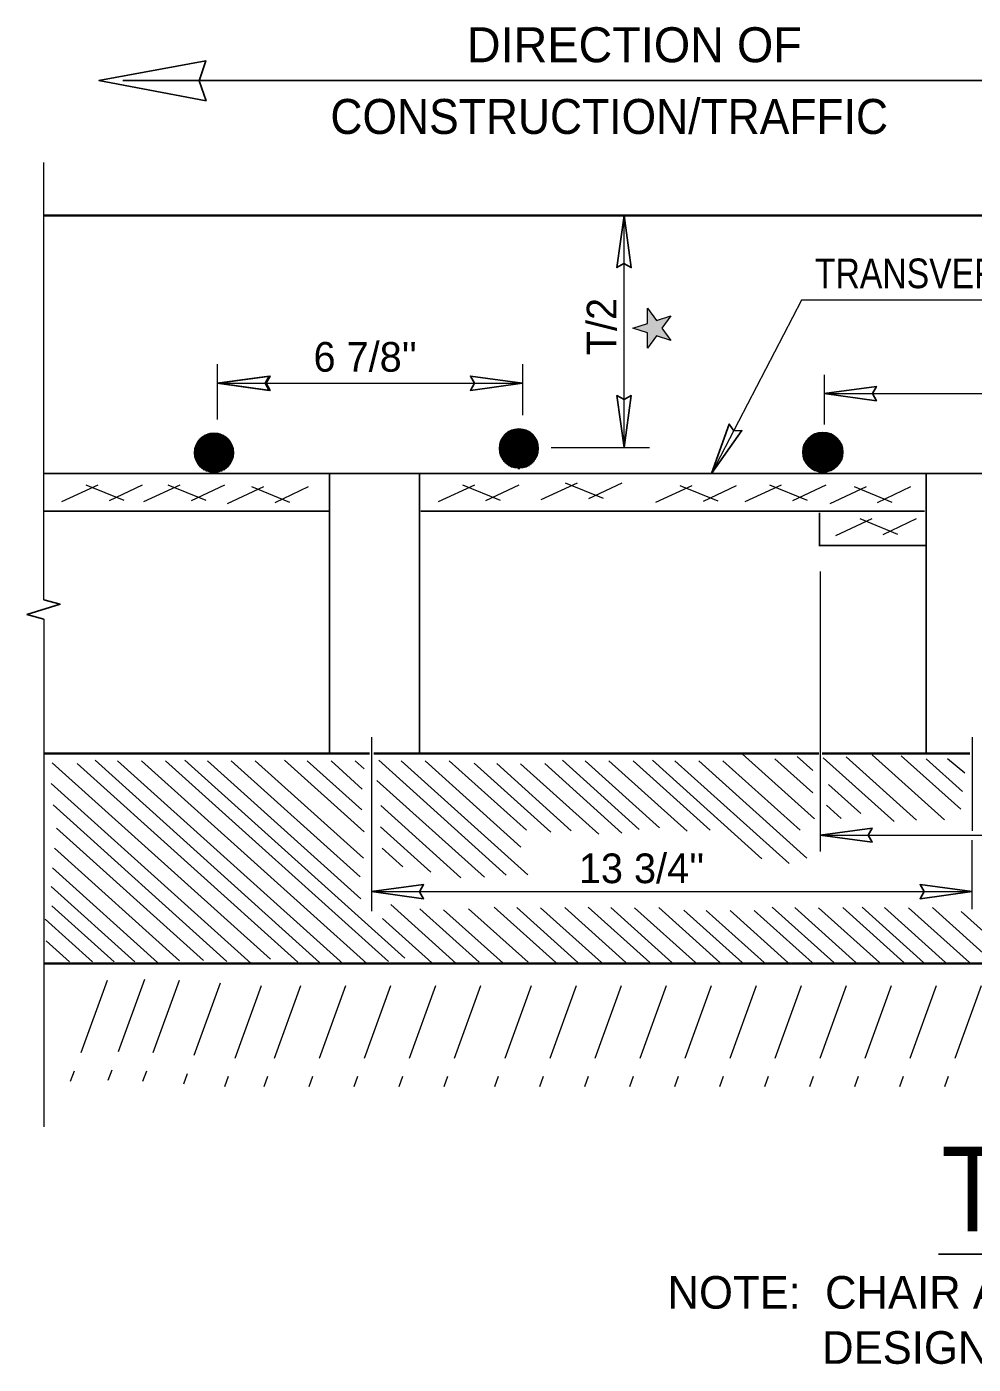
# Model space of a CAD drawing. Extents: x -581 to 228, y -451 to 4.
# Drawn here: x 14.2 to 60.6, y -319.6 to -254 of the extents above; entities that cross this region are included whole.
import ezdxf

# ---------------------------------------------------------------- set-up
doc = ezdxf.new("R2010")
doc.units = 0
doc.header["$LTSCALE"] = 0.63
doc.linetypes.add('LONG_DASHED', pattern=[7.5, 6, -1.5])
for name, color, linetype, lineweight in [('1', 7, 'Continuous', 13), ('10', 7, 'Continuous', 13), ('2', 7, 'Continuous', 25)]:
    doc.layers.add(name, color=color, linetype=linetype, lineweight=lineweight)

msp = doc.modelspace()

# ---------------------------------------------------------------- hatches: boundary and pattern name
at = {"layer": '1'}
msp.add_hatch(color=256, dxfattribs=at).paths.add_polyline_path([(44.6274, -269.7202), (44.6274, -268.9717), (43.9155, -268.7407), (44.6274, -268.5093), (44.6274, -267.7609), (45.0673, -268.3664), (45.779, -268.1352), (45.3391, -268.7407), (45.779, -269.346), (45.0671, -269.1149)])

# ---------------------------------------------------------------- linework, layer by layer
for p, q in [((15.0146, -282.0673), (15.0146, -260.6092)), ((43.4827, -274.5991), (43.4827, -263.2167)), ((52.1862, -267.3616), (47.7808, -275.872)), ((69.239, -267.3616), (52.1862, -267.3616)), ((23.5173, -270.5072), (23.5173, -273.222)), ((38.5042, -270.5072), (38.5042, -273.0048)), ((23.5173, -271.4382), (38.5042, -271.4382)), ((53.3063, -271.0253), (53.3063, -273.4667)), ((53.3063, -271.946), (89.4006, -271.946)), ((39.906, -274.5991), (44.7381, -274.5991)), ((15.9008, -277.2491), (17.6833, -276.4202)), ((17.0808, -276.4202), (18.9389, -277.1734)), ((18.2355, -277.1988), (19.868, -276.4202)), ((19.9312, -277.2491), (21.7139, -276.4202)), ((21.1112, -276.4202), (22.9692, -277.1734)), ((22.2662, -277.1988), (23.8984, -276.4202)), ((24.0292, -277.3415), (25.8119, -276.5124)), ((25.2094, -276.5124), (27.0673, -277.2658)), ((26.3643, -277.2912), (27.9966, -276.5124)), ((34.3749, -277.2491), (36.1576, -276.4202)), ((35.555, -276.4202), (37.413, -277.1734)), ((36.7099, -277.1988), (38.3421, -276.4202)), ((39.4202, -277.147), (41.2028, -276.3179)), ((40.6001, -276.3179), (42.4582, -277.0713)), ((41.755, -277.0967), (43.3874, -276.3179)), ((45.0395, -277.2794), (46.8221, -276.4504)), ((46.2195, -276.4504), (48.0776, -277.2038)), ((47.3744, -277.2291), (49.0067, -276.4504)), ((49.4311, -277.2491), (51.2137, -276.4202)), ((50.6111, -276.4202), (52.4691, -277.1734)), ((51.7659, -277.1988), (53.3982, -276.4202)), ((53.5882, -277.3415), (55.3708, -276.5124)), ((54.7681, -276.5124), (56.6262, -277.2658)), ((55.9232, -277.2912), (57.5554, -276.5124)), ((53.8654, -278.9117), (55.6479, -278.0827)), ((55.0452, -278.0827), (56.9032, -278.836)), ((56.2002, -278.8616), (57.8326, -278.0827)), ((53.0986, -280.6749), (53.0986, -294.415)), ((15.0146, -283.0102), (15.0146, -307.918)), ((31.0917, -288.8037), (31.0917, -297.3405)), ((60.5577, -288.8037), (60.5577, -293.3914)), ((17.5325, -289.9363), (28.546, -299.8483)), ((18.6361, -289.9574), (29.7269, -299.9387)), ((19.8068, -289.9621), (30.859, -299.9087)), ((20.9898, -289.9569), (31.932, -299.8042)), ((21.9383, -289.9363), (32.7296, -299.6483)), ((23.0419, -289.9574), (30.5721, -296.7346)), ((24.2127, -289.9621), (30.5354, -295.6524)), ((25.3956, -289.9569), (30.7, -294.7303)), ((26.8338, -289.9363), (30.7361, -293.4484)), ((27.9372, -289.9574), (30.6138, -292.3662)), ((29.1082, -289.9621), (30.6437, -291.344)), ((30.2912, -289.9569), (30.7313, -290.3528)), ((31.4494, -289.9363), (37.7087, -295.5694)), ((32.5529, -289.9574), (38.7614, -295.545)), ((33.7238, -289.9621), (38.4262, -294.1941)), ((34.9067, -289.9569), (38.6912, -293.3628)), ((40.4707, -289.9363), (44.2321, -293.3213)), ((41.5743, -289.9574), (45.2293, -293.2468)), ((42.7451, -289.9621), (46.5856, -293.4184)), ((43.9282, -289.9569), (47.7126, -293.3628)), ((44.8766, -289.9363), (50.2398, -294.7632)), ((45.98, -289.9574), (51.5803, -294.9975)), ((47.1508, -289.9621), (52.4472, -294.7286)), ((48.334, -289.9569), (52.1184, -293.3628)), ((52.829, -292.8107), (49.2767, -289.6137)), ((50.885, -289.8572), (52.7371, -291.5239)), ((51.9744, -289.7408), (52.7469, -290.4359)), ((56.7264, -292.9412), (53.2561, -289.8179)), ((57.8237, -292.8673), (54.3785, -289.7669)), ((59.2032, -292.859), (55.654, -289.6647)), ((59.9977, -292.3396), (57.0824, -289.7158)), ((58.3068, -289.8691), (60.0832, -291.4677)), ((59.3551, -289.8389), (60.1932, -290.546)), ((15.4268, -290.0623), (26.1327, -299.6972)), ((16.654, -290.0966), (27.4783, -299.8379)), ((36.1348, -290.0762), (39.8964, -293.4614)), ((37.2385, -290.0974), (40.8936, -293.3868)), ((38.4093, -290.1019), (42.2497, -293.5582)), ((39.5923, -290.0966), (43.3767, -293.5025)), ((15.3779, -291.0673), (25.1862, -299.8944)), ((36.6362, -295.667), (31.3631, -290.9217)), ((55.0977, -292.5515), (53.5081, -291.1207)), ((15.4748, -292.1263), (24.0056, -299.8038)), ((35.4783, -295.6949), (31.5497, -292.1593)), ((54.135, -292.7822), (53.4135, -292.1327)), ((34.0065, -295.4195), (31.541, -293.2007)), ((15.6505, -293.2706), (22.8524, -299.752)), ((53.0986, -293.6074), (155.4253, -293.6074)), ((60.5577, -297.2322), (60.5577, -293.8541)), ((15.5482, -294.2485), (21.6831, -299.7695)), ((32.6303, -295.1532), (31.6186, -294.2424)), ((15.4512, -295.2098), (20.605, -299.8483)), ((15.3811, -296.119), (19.4906, -299.8177)), ((31.0917, -296.3784), (60.5577, -296.3784)), ((15.4134, -297.0662), (18.4705, -299.8177)), ((35.2513, -299.8966), (32.0424, -297.0086)), ((37.114, -297.1397), (40.1342, -299.8578)), ((38.2176, -297.1607), (41.2142, -299.8578)), ((39.3883, -297.1653), (42.3801, -299.8578)), ((40.5714, -297.1602), (43.5688, -299.8578)), ((41.7297, -297.1397), (44.7497, -299.8578)), ((42.8331, -297.1607), (45.8298, -299.8578)), ((44.0039, -297.1653), (46.9956, -299.8578)), ((45.1869, -297.1602), (48.1845, -299.8578)), ((50.7509, -297.1397), (53.7712, -299.8578)), ((51.8545, -297.1607), (54.8513, -299.8578)), ((53.0253, -297.1653), (56.0169, -299.8578)), ((54.2084, -297.1602), (57.2057, -299.8578)), ((55.1567, -297.1397), (58.1769, -299.8578)), ((56.2602, -297.1607), (59.257, -299.8578)), ((57.4311, -297.1653), (60.4228, -299.8578)), ((58.6141, -297.1602), (61.6116, -299.8578)), ((15.0883, -297.7355), (17.4017, -299.8177)), ((34.0553, -299.8692), (31.6347, -297.6909)), ((36.3765, -299.8391), (33.4612, -297.2155)), ((37.5497, -299.89), (34.6345, -297.2666)), ((38.7742, -299.8391), (35.8589, -297.2155)), ((46.4152, -297.2794), (49.2799, -299.8578)), ((47.5187, -297.3007), (50.3602, -299.8578)), ((48.6896, -297.3052), (51.5257, -299.8578)), ((49.8725, -297.2999), (52.7145, -299.8578)), ((60.0173, -297.3528), (62.7646, -299.8253)), ((15.136, -298.784), (16.2845, -299.8177))]:
    msp.add_line(p, q, dxfattribs=at)
at = {"layer": '1', "lineweight": 35}
for p, q in [((15.0146, -263.2167), (102.6515, -263.2167)), ((15.0146, -289.5969), (31.0043, -289.5969)), ((53.0308, -289.5969), (31.2014, -289.5969)), ((53.2034, -289.5969), (60.4471, -289.5969)), ((15.0146, -299.9029), (191.3963, -299.9029))]:
    msp.add_line(p, q, dxfattribs=at)
at = {"layer": '1', "lineweight": 40}
for p, q in [((22.6937, -274.173), (24.0417, -274.173)), ((22.7804, -274.0965), (23.9552, -274.0965)), ((22.8878, -274.0236), (23.8477, -274.0236)), ((23.0434, -273.9509), (23.6921, -273.9509)), ((37.4706, -274.2113), (39.1774, -274.2113)), ((37.5157, -274.1308), (39.1322, -274.1308)), ((37.572, -274.0505), (39.0759, -274.0505)), ((37.6385, -273.9739), (39.0093, -273.9739)), ((37.7175, -273.9011), (38.9305, -273.9011)), ((37.8184, -273.8285), (38.8295, -273.8285)), ((37.9692, -273.7518), (38.6789, -273.7518)), ((52.5013, -274.2113), (53.9667, -274.2113)), ((52.5766, -274.1308), (53.8914, -274.1308)), ((52.6729, -274.0505), (53.795, -274.0505)), ((52.7974, -273.9739), (53.6707, -273.9739)), ((52.9853, -273.9011), (53.4827, -273.9011)), ((22.414, -274.8659), (24.3215, -274.8659)), ((22.4154, -274.7931), (24.32, -274.7931)), ((22.4226, -274.7205), (24.313, -274.7205)), ((22.4361, -274.6438), (24.2994, -274.6438)), ((22.4585, -274.5598), (22.9738, -274.5598)), ((22.4585, -274.5598), (22.9756, -274.5598)), ((22.4848, -274.487), (24.2506, -274.487)), ((22.5203, -274.4103), (24.2152, -274.4103)), ((22.5643, -274.3338), (24.1711, -274.3338)), ((22.6219, -274.2533), (24.1137, -274.2533)), ((22.9756, -274.5598), (23.8277, -274.5598)), ((22.9778, -274.5598), (23.8295, -274.5598)), ((23.8295, -274.5598), (24.2771, -274.5598)), ((23.8314, -274.5598), (24.2771, -274.5598)), ((37.3708, -274.6706), (39.2773, -274.6706)), ((37.3711, -274.598), (39.2769, -274.598)), ((37.3761, -274.7435), (39.2719, -274.7435)), ((37.3772, -274.5213), (39.2707, -274.5213)), ((37.3878, -274.82), (39.2601, -274.82)), ((37.3914, -274.4371), (37.5488, -274.4371)), ((37.3914, -274.4371), (37.5508, -274.4371)), ((37.4101, -274.3643), (39.238, -274.3643)), ((37.4364, -274.2878), (39.2115, -274.2878)), ((37.5508, -274.4371), (38.4027, -274.4371)), ((38.4067, -274.4371), (39.2567, -274.4371)), ((52.2801, -274.82), (54.1878, -274.82)), ((52.2835, -274.7435), (54.1844, -274.7435)), ((52.2922, -274.6706), (54.1758, -274.6706)), ((52.3069, -274.598), (54.1611, -274.598)), ((52.3288, -274.5213), (54.1391, -274.5213)), ((52.3614, -274.4371), (52.4425, -274.4371)), ((52.3614, -274.4371), (52.4443, -274.4371)), ((52.3972, -274.3643), (54.0709, -274.3643)), ((52.4438, -274.2878), (54.0242, -274.2878)), ((52.4443, -274.4371), (53.2963, -274.4371)), ((52.4462, -274.4371), (53.2981, -274.4371)), ((53.2981, -274.4371), (54.1067, -274.4371)), ((53.3001, -274.4371), (54.1067, -274.4371)), ((22.4187, -274.9424), (24.3168, -274.9424)), ((22.4302, -275.0229), (24.3053, -275.0229)), ((22.4488, -275.1033), (24.2867, -275.1033)), ((22.4737, -275.1798), (24.2619, -275.1798)), ((22.506, -275.2566), (24.2296, -275.2566)), ((22.5443, -275.3293), (22.9738, -275.3293)), ((22.5443, -275.3293), (22.9756, -275.3293)), ((22.5998, -275.4135), (24.1357, -275.4135)), ((22.6625, -275.49), (24.0729, -275.49)), ((22.9756, -275.3293), (23.8277, -275.3293)), ((22.9778, -275.3293), (23.8295, -275.3293)), ((23.8295, -275.3293), (24.1911, -275.3293)), ((23.8314, -275.3293), (24.1911, -275.3293)), ((37.4072, -274.9004), (39.2407, -274.9004)), ((37.4342, -274.9808), (39.2137, -274.9808)), ((37.4677, -275.0573), (39.1801, -275.0573)), ((37.5097, -275.1339), (39.1381, -275.1339)), ((37.5587, -275.2067), (38.4027, -275.2067)), ((37.6293, -275.2909), (39.0185, -275.2909)), ((37.7106, -275.3674), (38.9374, -275.3674)), ((37.8092, -275.4402), (38.8387, -275.4402)), ((37.9462, -275.5129), (38.7017, -275.5129)), ((38.4067, -275.2067), (39.0891, -275.2067)), ((52.2835, -274.9004), (54.1844, -274.9004)), ((52.2936, -274.9808), (54.1746, -274.9808)), ((52.3098, -275.0573), (54.1582, -275.0573)), ((52.3327, -275.1339), (54.1354, -275.1339)), ((52.3614, -275.2067), (52.4425, -275.2067)), ((52.3614, -275.2067), (52.4443, -275.2067)), ((52.4034, -275.2909), (54.0644, -275.2909)), ((52.4443, -275.2067), (53.2963, -275.2067)), ((52.4462, -275.2067), (53.2981, -275.2067)), ((52.4516, -275.3674), (54.0162, -275.3674)), ((52.5078, -275.4402), (53.9602, -275.4402)), ((52.5766, -275.5129), (53.8914, -275.5129)), ((53.2981, -275.2067), (54.1067, -275.2067)), ((53.3001, -275.2067), (54.1067, -275.2067)), ((22.7363, -275.5627), (23.9992, -275.5627)), ((22.8299, -275.6354), (23.9057, -275.6354)), ((22.9642, -275.7121), (23.7714, -275.7121)), ((23.2354, -275.7924), (23.4999, -275.7924)), ((38.2717, -275.5893), (38.3763, -275.5893)), ((52.6679, -275.5893), (53.8001, -275.5893)), ((52.7974, -275.6699), (53.6707, -275.6699)), ((53.0154, -275.7503), (53.4527, -275.7503))]:
    msp.add_line(p, q, dxfattribs=at)
at = {"layer": '1', "lineweight": 25}
for p, q in [((15.0146, -275.872), (94.3308, -275.872)), ((29.0292, -289.646), (29.0292, -275.9178)), ((33.4529, -289.646), (33.4529, -275.9178)), ((58.3097, -289.5408), (58.3097, -275.9178)), ((15.0146, -277.7222), (29.0278, -277.7222)), ((58.217, -277.7222), (33.5079, -277.7222)), ((53.0696, -279.4295), (53.0696, -277.7969)), ((53.0894, -279.4033), (58.2767, -279.4033)), ((15.0146, -283.0102), (14.1832, -282.7884))]:
    msp.add_line(p, q, dxfattribs=at)
at = {"layer": '1', "linetype": 'LONG_DASHED'}
for p, q in [((18.121, -300.7347), (16.3194, -305.6846)), ((19.967, -300.6862), (18.1654, -305.636)), ((21.6672, -300.7347), (19.8656, -305.6846)), ((23.6733, -300.8684), (21.8718, -305.8182)), ((25.6797, -301.0022), (23.8782, -305.952)), ((27.6137, -301.0022), (25.8119, -305.952)), ((29.8208, -301.0022), (28.0187, -305.952)), ((32.027, -301.0022), (30.225, -305.952)), ((34.2337, -301.0022), (32.4315, -305.952)), ((36.4402, -301.0022), (34.6387, -305.952)), ((38.9317, -301.0022), (37.1299, -305.952)), ((41.138, -301.0022), (39.3365, -305.952)), ((43.3445, -301.0022), (41.5433, -305.952)), ((45.551, -301.0022), (43.7497, -305.952)), ((47.7576, -301.0022), (45.9563, -305.952)), ((49.9644, -301.0022), (48.1629, -305.952)), ((52.1713, -301.0022), (50.3693, -305.952)), ((54.3778, -301.0022), (52.5759, -305.952)), ((56.5846, -301.0022), (54.7826, -305.952)), ((58.7911, -301.0022), (56.9892, -305.952)), ((60.9977, -301.0022), (59.1961, -305.952))]:
    msp.add_line(p, q, dxfattribs=at)
at = {"layer": '1', "lineweight": 25}
for points in [[(22.9784, -257.5872), (22.6477, -256.6115), (22.9729, -255.628), (17.7212, -256.5897)], [(43.4827, -263.2167), (43.1317, -265.7712), (43.479, -265.5735), (43.8337, -265.7712)], [(23.5173, -271.4382), (26.0718, -271.7892), (25.8742, -271.4419), (26.0718, -271.0872)], [(23.5667, -271.4382), (26.1212, -271.7892), (25.9235, -271.4419), (26.1212, -271.0872)], [(38.5042, -271.4382), (35.9498, -271.0872), (36.1474, -271.4346), (35.9498, -271.7892)], [(53.3063, -271.946), (55.8608, -272.297), (55.6632, -271.9497), (55.8608, -271.595)], [(43.4827, -274.5991), (43.8337, -272.0446), (43.4863, -272.2423), (43.1317, -272.0446)], [(47.7808, -275.872), (49.2668, -273.7647), (48.8675, -273.7807), (48.6434, -273.4421)], [(53.0986, -293.6074), (55.6531, -293.9584), (55.4554, -293.6111), (55.6531, -293.2564)], [(31.0917, -296.3784), (33.6462, -296.7294), (33.4485, -296.3821), (33.6462, -296.0274)], [(60.5577, -296.3784), (58.0033, -296.0274), (58.2009, -296.3748), (58.0033, -296.7294)]]:
    msp.add_lwpolyline(points, close=True, dxfattribs=at)
at = {"layer": '1'}
msp.add_lwpolyline([(44.6274, -269.7202), (44.6274, -268.9717), (43.9155, -268.7407), (44.6274, -268.5093), (44.6274, -267.7609), (45.0673, -268.3664), (45.779, -268.1352), (45.3391, -268.7407), (45.779, -269.346), (45.0671, -269.1149)], close=True, dxfattribs=at)
at = {"layer": '1', "lineweight": 40}
for points in [[(37.5529, -274.4371), (38.4046, -274.4371), (39.2566, -274.4371)], [(37.5587, -275.2067), (38.4046, -275.2067), (39.0891, -275.2067)]]:
    msp.add_lwpolyline(points, dxfattribs=at)
at = {"layer": '1', "lineweight": 25}
msp.add_lwpolyline([(15.0146, -282.0673), (15.8202, -282.2823), (14.1832, -282.7884)], dxfattribs=at)
for centre in [(23.3677, -274.8479), (38.3239, -274.6372)]:
    msp.add_circle(centre, 0.9538, dxfattribs=at)
at = {"layer": '1', "lineweight": 40}
msp.add_circle((53.2339, -274.822), 0.9538, dxfattribs=at)
at = {"layer": '10', "lineweight": 25}
msp.add_line((58.914, -314.1655), (147.1348, -314.1655), dxfattribs=at)
at = {"layer": '2'}
msp.add_line((18.9007, -256.5897), (70.5927, -256.5897), dxfattribs=at)

# ---------------------------------------------------------------- texts
at = {"layer": '1'}
for s, height, width, p in [('TRANSVERSE BARS', 1.455, 0.85, (52.8464, -266.7775)), ('TRANSVERSE BAR SUPPORT DETAIL', 4.153, 0.9, (59.0484, -313.0422))]:
    msp.add_text(s, height=height, dxfattribs=dict(at, width=width)).set_placement(p)
msp.add_text('T/2', height=1.455, rotation=90, dxfattribs=at).set_placement((43.1101, -270.0661))
for s, height, p in [("6 7/8''", 1.455, (28.2506, -270.8727)), ("13 3/4''", 1.455, (41.2662, -295.9612)), ('NOTE:  CHAIR ASSEMBLIES ARE SUGGESTIONS ONLY AND DO NOT ENDORSE SPECIFIC DESIGN SHOW HERE.', 1.6, (45.6161, -316.8324)), ("DESIGN SHOWN THIS DETAIL REFLECTS LAP FOR 2 EACH 11'-3'' BAR ASSEMBLIES.", 1.6, (53.1994, -319.5358))]:
    msp.add_text(s, height=height, dxfattribs=at).set_placement(p)
at = {"layer": '2'}
msp.add_text('DIRECTION OF', height=1.715, dxfattribs=at).set_placement((35.7704, -255.6952))
at = {"layer": '2', "width": 0.95}
msp.add_text('CONSTRUCTION/TRAFFIC', height=1.715, dxfattribs=at).set_placement((29.0792, -259.2127))

doc.saveas('drawing.dxf')
